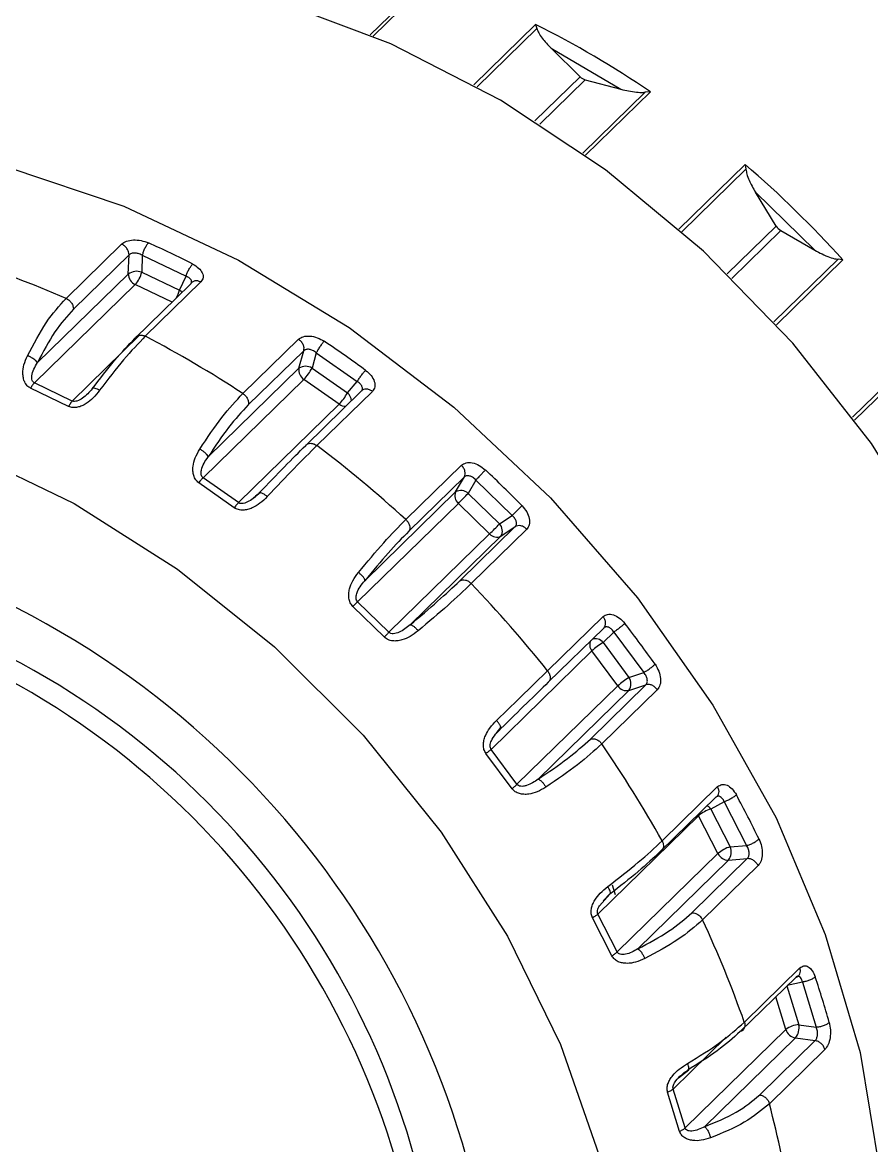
# Model space of a CAD drawing. Header units: millimetres. Extents: x 0 to 279, y 0 to 216.
# Drawn here: x 189.372 to 190.799, y 89.962 to 91.848 of the extents above; entities that cross this region are included whole.
import ezdxf

# ---------------------------------------------------------------- set-up
doc = ezdxf.new("R2010")
doc.units = ezdxf.units.MM

msp = doc.modelspace()

# ---------------------------------------------------------------- linework, layer by layer
at = {"color": 8, "linetype": 'Continuous', "lineweight": 25}
for p, q in [((190.0489, 91.9177), (189.9564, 91.8273)), ((190.0579, 91.9198), (189.9612, 91.8253)), ((190.1303, 91.7434), (190.2342, 91.8448)), ((190.1363, 91.7401), (190.2365, 91.8379)), ((190.309, 91.7571), (190.2328, 91.6827)), ((190.2414, 91.6772), (190.3178, 91.7519)), ((190.4185, 91.7311), (190.3134, 91.6286)), ((190.4274, 91.7314), (190.3184, 91.6251)), ((190.4751, 91.5011), (190.5864, 91.6097)), ((190.4802, 91.4966), (190.5877, 91.6016)), ((190.6388, 91.5062), (190.5565, 91.4258)), ((190.564, 91.4184), (190.6463, 91.4988)), ((190.7425, 91.4505), (190.6346, 91.3451)), ((190.7508, 91.4493), (190.6391, 91.3402)), ((189.6235, 91.3784), (189.5614, 91.4081)), ((189.4557, 91.2124), (189.5689, 91.3229)), ((190.7668, 91.1851), (190.877, 91.2926)), ((190.7705, 91.1801), (190.8768, 91.2839)), ((190.5083, 90.5157), (190.5074, 90.5177)), ((190.6567, 90.23), (190.6767, 90.1649)), ((190.6826, 90.2366), (190.6572, 90.2305)), ((190.6549, 90.1567), (190.638, 90.2117)), ((190.5545, 90.1437), (190.4655, 90.0568))]:
    msp.add_line(p, q, dxfattribs=at)
at = {"color": 7, "linetype": 'Continuous', "lineweight": 25}
for p, q in [((190.2342, 91.8448), (190.2365, 91.8379)), ((190.309, 91.7571), (190.2607, 91.8048)), ((190.2607, 91.8048), (190.3778, 91.736)), ((190.3178, 91.7519), (190.3778, 91.736)), ((190.4274, 91.7314), (190.4185, 91.7311)), ((190.5864, 91.6097), (190.5877, 91.6016)), ((190.6388, 91.5062), (190.6039, 91.563)), ((190.6039, 91.563), (190.7035, 91.4657)), ((190.6463, 91.4988), (190.7035, 91.4657)), ((189.4453, 91.3848), (189.5386, 91.4759)), ((189.4576, 91.3668), (189.551, 91.4579)), ((189.5498, 91.4257), (189.551, 91.4579)), ((189.5733, 91.4571), (189.5723, 91.4288)), ((189.5733, 91.4571), (189.6469, 91.4219)), ((190.7508, 91.4493), (190.7425, 91.4505)), ((189.5723, 91.4288), (189.6359, 91.3984)), ((189.5614, 91.4081), (189.3921, 91.2428)), ((189.5498, 91.4257), (189.3972, 91.2768)), ((189.6543, 91.4085), (189.561, 91.3174)), ((189.6717, 91.4123), (189.5784, 91.3212)), ((189.6359, 91.3984), (189.6469, 91.4219)), ((189.656, 91.411), (189.6567, 91.4116)), ((189.7424, 91.2249), (189.8358, 91.316)), ((189.7514, 91.2057), (189.8447, 91.2968)), ((189.8366, 91.2675), (189.8447, 91.2968)), ((189.8658, 91.2935), (189.8587, 91.2677)), ((189.8658, 91.2935), (189.9345, 91.2451)), ((189.8366, 91.2675), (189.684, 91.1185)), ((189.8587, 91.2677), (189.9181, 91.226)), ((189.4557, 91.2124), (189.3921, 91.2428)), ((189.8449, 91.2487), (189.6756, 91.0834)), ((189.9043, 91.2069), (189.8449, 91.2487)), ((189.9181, 91.226), (189.9345, 91.2451)), ((189.4496, 91.2033), (189.3856, 91.2339)), ((189.9413, 91.2289), (189.8479, 91.1378)), ((189.9601, 91.2286), (189.8668, 91.1375)), ((189.9426, 91.2308), (189.9432, 91.2307)), ((189.735, 91.0417), (189.9043, 91.2069)), ((190.0161, 91.0133), (190.1095, 91.1044)), ((189.728, 91.033), (189.6682, 91.0751)), ((189.735, 91.0417), (189.6756, 91.0834)), ((190.0213, 90.9937), (190.1146, 91.0848)), ((190.0999, 91.0596), (190.1146, 91.0848)), ((190.1338, 91.0795), (190.1209, 91.0573)), ((190.1338, 91.0795), (190.1947, 91.02)), ((189.7718, 91.0587), (189.7605, 91.0495)), ((190.0999, 91.0596), (189.9473, 90.9106)), ((190.1209, 91.0573), (190.1735, 91.006)), ((190.1045, 91.0405), (189.9351, 90.8752)), ((190.1571, 90.9892), (190.1045, 91.0405)), ((190.1735, 91.006), (190.1947, 91.02)), ((190.2001, 91.0014), (190.1068, 90.9103)), ((190.2196, 90.997), (190.1262, 90.9059)), ((190.176, 90.9853), (190.2001, 91.0014)), ((189.9878, 90.8239), (190.1571, 90.9892)), ((190.0234, 90.8364), (190.176, 90.9853)), ((189.9801, 90.8158), (189.9271, 90.8675)), ((189.9878, 90.8239), (189.9351, 90.8752)), ((190.2544, 90.7592), (190.3478, 90.8503)), ((190.2555, 90.74), (190.3489, 90.8311)), ((190.3657, 90.8243), (190.3476, 90.8068)), ((190.3503, 90.8329), (190.3506, 90.8323)), ((190.3657, 90.8243), (190.4161, 90.7564)), ((190.3476, 90.8068), (190.3911, 90.7481)), ((190.3289, 90.7926), (190.1595, 90.6273)), ((190.3724, 90.7339), (190.3289, 90.7926)), ((190.3911, 90.7481), (190.4161, 90.7564)), ((190.203, 90.5686), (190.3724, 90.7339)), ((190.4196, 90.7358), (190.3263, 90.6447)), ((190.3912, 90.7263), (190.4196, 90.7358)), ((190.2385, 90.5773), (190.3912, 90.7263)), ((190.4388, 90.7275), (190.3455, 90.6364)), ((190.1678, 90.6537), (190.176, 90.6641)), ((190.1947, 90.5612), (190.1508, 90.6203)), ((190.203, 90.5686), (190.1595, 90.6273)), ((190.4469, 90.4736), (190.5402, 90.5647)), ((190.4439, 90.4558), (190.5373, 90.5469)), ((190.54, 90.549), (190.5396, 90.5483)), ((190.5514, 90.5392), (190.5288, 90.527)), ((190.5288, 90.527), (190.5613, 90.4636)), ((190.5514, 90.5392), (190.589, 90.4658)), ((190.5083, 90.5157), (190.3389, 90.3505)), ((190.5408, 90.4523), (190.5083, 90.5157)), ((190.5613, 90.4636), (190.589, 90.4658)), ((190.3714, 90.287), (190.5408, 90.4523)), ((190.406, 90.2922), (190.5586, 90.4412)), ((190.5901, 90.4438), (190.4968, 90.3527)), ((190.6082, 90.432), (190.5149, 90.3409)), ((190.5586, 90.4412), (190.5901, 90.4438)), ((190.363, 90.3997), (190.3679, 90.3836)), ((190.3415, 90.3648), (190.3589, 90.384)), ((190.3477, 90.3732), (190.3602, 90.3856)), ((190.3625, 90.2805), (190.3297, 90.3444)), ((190.3714, 90.287), (190.3389, 90.3505)), ((190.5851, 90.1691), (190.6784, 90.2602)), ((190.5782, 90.1533), (190.6715, 90.2444)), ((190.6761, 90.2469), (190.6759, 90.2468)), ((190.6826, 90.2366), (190.7058, 90.161)), ((190.6767, 90.1649), (190.7058, 90.161)), ((190.4856, 89.9914), (190.6549, 90.1567)), ((190.5183, 89.9936), (190.671, 90.1426)), ((190.7042, 90.1381), (190.6109, 90.047)), ((190.671, 90.1426), (190.7042, 90.1381)), ((190.7205, 90.1233), (190.6271, 90.0322)), ((190.4743, 90.0756), (190.4916, 90.0893)), ((190.4762, 89.9857), (190.456, 90.0516)), ((190.4856, 89.9914), (190.4655, 90.0568))]:
    msp.add_line(p, q, dxfattribs=at)
at = {"color": 7, "linetype": 'Continuous', "lineweight": 25, "flags": 128}
for points in [[(191.1175, 90.2049), (191.1043, 90.3924), (191.0647, 90.5835), (190.9997, 90.7744), (190.9104, 90.9615), (190.7986, 91.141), (190.6664, 91.3096), (190.5165, 91.4638), (190.3518, 91.6008), (190.1754, 91.7178), (189.9908, 91.8125), (189.8017, 91.8832), (189.6115, 91.9284), (189.4242, 91.9473), (189.2433, 91.9395), (189.0723, 91.9052), (188.9146, 91.845), (188.7733, 91.76), (188.6772, 91.6787)], [(189.3457, 91.6055), (189.5422, 91.5394), (189.7351, 91.4489), (189.9212, 91.3358), (190.0969, 91.2019), (190.2592, 91.0498), (190.4053, 90.8821), (190.5324, 90.7018), (190.6384, 90.5122), (190.7212, 90.3165), (190.7796, 90.1184), (190.8123, 89.9213), (190.8189, 89.7288), (190.7992, 89.5443), (190.7536, 89.371), (190.6828, 89.2122), (190.5882, 89.0705), (190.5098, 88.9842)], [(188.2394, 91.1144), (188.3881, 91.1818), (188.5511, 91.2238), (188.7252, 91.2394), (188.9066, 91.2283), (189.0919, 91.1908), (189.2772, 91.1276), (189.4586, 91.0401), (189.6327, 90.9298), (189.7957, 90.7993), (189.9444, 90.651), (190.0757, 90.488), (190.187, 90.3137), (190.276, 90.1315), (190.3409, 89.9452), (190.3804, 89.7586), (190.3936, 89.5754), (190.3804, 89.3995), (190.3409, 89.2343), (190.276, 89.0833), (190.187, 88.9495), (190.0757, 88.8356)]]:
    msp.add_lwpolyline(points, dxfattribs=at)
at = {"color": 8, "linetype": 'Continuous', "lineweight": 25, "flags": 128}
msp.add_lwpolyline([(189.6402, 91.3947), (189.6384, 91.3965), (189.6359, 91.3984)], dxfattribs=at)
at = {"color": 7, "linetype": 'Continuous', "lineweight": 25}
for centre, radius, start, end in [((189.4821, 90.3416), 1.6809, 55.7796, 63.4213), ((190.3233, 91.7713), 0.0202, 224.8295, 254.3713), ((189.4063, 90.236), 1.811, 42.0624, 49.3332), ((190.6573, 91.5175), 0.0217, 211.6391, 239.7564), ((188.7859, 89.7125), 1.9374, 63.2437, 65.6806), ((188.7235, 89.7146), 1.8195, 66.6278, 72.3964), ((189.564, 91.4054), 0.0248, 70.6068, 125.024), ((189.5254, 91.4402), 0.0483, 318.3654, 346.4169), ((189.5698, 91.4263), 0.02, 181.5727, 245.3768), ((188.6302, 89.517), 2.0382, 56.9264, 62.2744), ((188.6954, 89.5557), 2.1186, 53.7338, 56.0297), ((189.8548, 91.2643), 0.0184, 170.0776, 237.6795), ((189.8478, 91.2501), 0.0207, 58.4145, 122.8755), ((189.7813, 91.3093), 0.0878, 316.3997, 331.7597), ((189.8407, 91.2675), 0.0878, 316.3997, 331.7597), ((188.5546, 89.4072), 2.1716, 47.6986, 52.8252), ((188.6466, 89.4946), 2.1969, 44.5773, 46.8183), ((190.1149, 91.0531), 0.0164, 156.7205, 230.3191), ((190.1089, 91.0446), 0.0175, 46.5996, 121.0692), ((189.6453, 91.5065), 0.6542, 314.5782, 316.6367), ((189.6979, 91.4552), 0.6542, 314.5782, 316.6367), ((190.1619, 90.9941), 0.0166, 327.9864, 45.6065), ((190.169, 90.9994), 0.0157, 220.5554, 296.3837), ((188.6798, 89.535), 1.4948, 0.763, 68.1916), ((188.5427, 89.3928), 2.1902, 38.5979, 43.6954), ((188.7245, 89.5794), 1.3556, 1.6698, 67.9483), ((188.6793, 89.5211), 2.1548, 35.431, 37.7011), ((188.6991, 89.5546), 1.3556, 1.6698, 67.9483), ((190.4097, 90.7053), 0.119, 121.4475, 132.7788), ((190.4532, 90.6466), 0.119, 121.4475, 132.7788), ((190.3748, 90.7372), 0.0196, 326.3353, 33.8375), ((190.3873, 90.7437), 0.0178, 213.1986, 282.4116), ((188.624, 89.4514), 2.0899, 29.2834, 34.5428), ((188.8098, 89.6007), 2.0018, 25.952, 28.3364), ((190.5448, 90.4736), 0.0558, 106.6116, 130.8661), ((190.5773, 90.4102), 0.0558, 106.6116, 130.8661), ((190.5585, 90.4608), 0.0196, 205.6507, 270.3769), ((190.5396, 90.4549), 0.0234, 324.2659, 21.7943), ((188.7996, 89.5402), 1.893, 19.4057, 25.024), ((189.0233, 89.6869), 1.7713, 15.7863, 18.3733), ((190.6783, 90.1276), 0.0374, 92.4442, 128.7717), ((190.6483, 90.1603), 0.0288, 322.0151, 9.1751), ((190.6745, 90.1629), 0.0206, 197.4861, 259.9868), ((189.0401, 89.6134), 1.6414, 8.6044, 14.7832)]:
    msp.add_arc(centre, radius, start, end, dxfattribs=at)
at = {"color": 8, "linetype": 'Continuous', "lineweight": 25}
for centre, radius, start, end in [((189.5855, 91.4112), 0.0519, 330.0829, 345.7697), ((189.9064, 91.2117), 0.0184, 3.3843, 50.6865), ((189.9144, 91.2204), 0.0169, 232.981, 272.9253), ((190.3398, 90.8024), 0.0146, 148.6599, 222.0889), ((190.3352, 90.7977), 0.0154, 35.9129, 112.8937), ((190.511, 90.5149), 0.0215, 34.2959, 56.5196)]:
    msp.add_arc(centre, radius, start, end, dxfattribs=at)
at = {"color": 7, "linetype": 'Continuous', "lineweight": 25}
for points, knots in [([(190.2365, 91.8379), (190.2374, 91.8355), (190.2408, 91.827), (190.2501, 91.8157), (190.2579, 91.8076), (190.2607, 91.8048)], [0, 0, 0, 0, 0.199569, 0.716122, 1, 1, 1, 1]), ([(190.3778, 91.736), (190.3863, 91.7341), (190.3981, 91.7314), (190.4125, 91.7305), (190.4173, 91.731), (190.4185, 91.7311)], [0, 0, 0, 0, 0.653569, 0.913498, 1, 1, 1, 1]), ([(190.5877, 91.6016), (190.5882, 91.5989), (190.5899, 91.5892), (190.5963, 91.576), (190.6019, 91.5664), (190.6039, 91.563)], [0, 0, 0, 0, 0.199569, 0.716122, 1, 1, 1, 1]), ([(189.5386, 91.4759), (189.5411, 91.4777), (189.5462, 91.4813), (189.5582, 91.4833), (189.5715, 91.4825), (189.5797, 91.4795), (189.5838, 91.478)], [0, 0, 0, 0, 0.248902, 0.498271, 0.748568, 1, 1, 1, 1]), ([(190.7035, 91.4657), (190.7116, 91.4614), (190.7229, 91.4554), (190.7367, 91.4511), (190.7414, 91.4506), (190.7425, 91.4505)], [0, 0, 0, 0, 0.653569, 0.913498, 1, 1, 1, 1]), ([(189.5733, 91.4571), (189.5722, 91.4577), (189.57, 91.4588), (189.5658, 91.4603), (189.5615, 91.461), (189.5577, 91.4608), (189.5549, 91.4603), (189.5526, 91.4593), (189.5515, 91.4584), (189.551, 91.4579)], [0, 0, 0, 0, 0.14631, 0.279252, 0.504411, 0.63196, 0.75689, 0.879474, 1, 1, 1, 1]), ([(189.6581, 91.4425), (189.6617, 91.4403), (189.6688, 91.436), (189.6749, 91.4275), (189.6765, 91.419), (189.6733, 91.4145), (189.6717, 91.4123)], [0, 0, 0, 0, 0.251435, 0.501736, 0.7511, 1, 1, 1, 1]), ([(189.6543, 91.4085), (189.6548, 91.409), (189.6557, 91.4101), (189.6563, 91.4118), (189.6562, 91.4137), (189.6553, 91.4162), (189.6532, 91.4185), (189.6501, 91.4206), (189.648, 91.4214), (189.6469, 91.4219)], [0, 0, 0, 0, 0.120543, 0.243132, 0.368053, 0.495582, 0.720779, 0.853714, 1, 1, 1, 1]), ([(189.3802, 91.2884), (189.3906, 91.308), (189.4113, 91.3472), (189.434, 91.3723), (189.4453, 91.3848)], [0, 0, 0, 0, 0.501516, 1, 1, 1, 1]), ([(189.4576, 91.3668), (189.447, 91.3551), (189.4259, 91.3316), (189.4067, 91.2951), (189.3972, 91.2768)], [0, 0, 0, 0, 0.499977, 1, 1, 1, 1]), ([(189.4892, 91.2328), (189.502, 91.2495), (189.5277, 91.283), (189.5499, 91.3059), (189.561, 91.3174)], [0, 0, 0, 0, 0.5000234, 1, 1, 1, 1]), ([(189.5784, 91.3212), (189.5666, 91.3089), (189.5428, 91.2844), (189.5154, 91.2484), (189.5017, 91.2304)], [0, 0, 0, 0, 0.498484, 1, 1, 1, 1]), ([(189.8358, 91.316), (189.8383, 91.3177), (189.8432, 91.3212), (189.8549, 91.322), (189.8677, 91.3193), (189.8754, 91.3149), (189.8792, 91.3127)], [0, 0, 0, 0, 0.248902, 0.498271, 0.748568, 1, 1, 1, 1]), ([(189.8658, 91.2935), (189.8648, 91.2943), (189.8628, 91.2958), (189.8588, 91.2979), (189.8549, 91.2991), (189.8512, 91.2993), (189.8486, 91.299), (189.8464, 91.2982), (189.8453, 91.2973), (189.8447, 91.2968)], [0, 0, 0, 0, 0.14631, 0.279252, 0.504411, 0.63196, 0.75689, 0.879474, 1, 1, 1, 1]), ([(189.3856, 91.2339), (189.3836, 91.2352), (189.3794, 91.2378), (189.3755, 91.2441), (189.3732, 91.2513), (189.3723, 91.2611), (189.374, 91.274), (189.3781, 91.2834), (189.3802, 91.2884)], [0, 0, 0, 0, 0.116183, 0.241861, 0.360661, 0.491251, 0.728082, 1, 1, 1, 1]), ([(189.3972, 91.2768), (189.3964, 91.2779), (189.3948, 91.2801), (189.3902, 91.2836), (189.3851, 91.2865), (189.3819, 91.2878), (189.3802, 91.2884)], [0, 0, 0, 0, 0.2796331, 0.5591074, 0.7793828, 1, 1, 1, 1]), ([(189.3921, 91.2428), (189.3913, 91.2433), (189.3897, 91.2445), (189.3876, 91.2485), (189.3874, 91.2604), (189.3929, 91.2697), (189.3972, 91.2768)], [0, 0, 0, 0, 0.067879, 0.14499, 0.346713, 1, 1, 1, 1]), ([(189.9487, 91.2639), (189.9519, 91.2611), (189.9585, 91.2554), (189.9639, 91.2453), (189.965, 91.2355), (189.9617, 91.2309), (189.9601, 91.2286)], [0, 0, 0, 0, 0.251436, 0.501736, 0.7511, 1, 1, 1, 1]), ([(189.3921, 91.2428), (189.3916, 91.2423), (189.3905, 91.2412), (189.3888, 91.2391), (189.3871, 91.2366), (189.3861, 91.2348), (189.3856, 91.2339)], [0, 0, 0, 0, 0.249955, 0.5, 0.750045, 1, 1, 1, 1]), ([(189.9413, 91.2289), (189.9417, 91.2294), (189.9426, 91.2305), (189.9433, 91.2324), (189.9433, 91.2346), (189.9425, 91.2375), (189.9405, 91.2404), (189.9376, 91.2432), (189.9356, 91.2445), (189.9345, 91.2451)], [0, 0, 0, 0, 0.120543, 0.243132, 0.368053, 0.495582, 0.720779, 0.853714, 1, 1, 1, 1]), ([(189.5017, 91.2304), (189.4982, 91.226), (189.4917, 91.2178), (189.4812, 91.2091), (189.4721, 91.204), (189.4644, 91.2017), (189.4567, 91.2009), (189.4519, 91.2025), (189.4496, 91.2033)], [0, 0, 0, 0, 0.271888, 0.508743, 0.639286, 0.758136, 0.883792, 1, 1, 1, 1]), ([(189.4892, 91.2328), (189.4843, 91.2273), (189.4773, 91.2194), (189.4659, 91.2126), (189.4602, 91.2116), (189.4575, 91.2118), (189.4563, 91.2122), (189.4557, 91.2124)], [0, 0, 0, 0, 0.571002, 0.819353, 0.911961, 0.957342, 1, 1, 1, 1]), ([(189.4892, 91.2328), (189.4894, 91.2334), (189.49, 91.2347), (189.4933, 91.2344), (189.4973, 91.2329), (189.5002, 91.2312), (189.5017, 91.2304)], [0, 0, 0, 0, 0.279633, 0.559107, 0.779383, 1, 1, 1, 1]), ([(189.67, 91.1316), (189.6825, 91.1504), (189.7075, 91.1878), (189.7308, 91.2126), (189.7424, 91.2249)], [0, 0, 0, 0, 0.501516, 1, 1, 1, 1]), ([(189.4557, 91.2124), (189.4552, 91.2119), (189.4542, 91.2108), (189.4527, 91.2086), (189.4511, 91.2061), (189.4501, 91.2042), (189.4496, 91.2033)], [0, 0, 0, 0, 0.249996, 0.499991, 0.749971, 1, 1, 1, 1]), ([(189.7514, 91.2057), (189.7405, 91.1941), (189.7187, 91.1709), (189.6955, 91.136), (189.684, 91.1185)], [0, 0, 0, 0, 0.4999766, 1, 1, 1, 1]), ([(189.6682, 91.0751), (189.6664, 91.0767), (189.6626, 91.0801), (189.6595, 91.0871), (189.6581, 91.0948), (189.6586, 91.1049), (189.662, 91.1178), (189.6672, 91.1268), (189.67, 91.1316)], [0, 0, 0, 0, 0.116749, 0.241492, 0.359214, 0.490782, 0.725952, 1, 1, 1, 1]), ([(189.684, 91.1185), (189.6835, 91.1195), (189.6827, 91.1216), (189.679, 91.1254), (189.6746, 91.1289), (189.6715, 91.1307), (189.67, 91.1316)], [0, 0, 0, 0, 0.279633, 0.559107, 0.779383, 1, 1, 1, 1]), ([(189.7699, 91.0581), (189.7845, 91.0734), (189.8138, 91.104), (189.8366, 91.1266), (189.8479, 91.1378)], [0, 0, 0, 0, 0.500023, 1, 1, 1, 1]), ([(189.8668, 91.1375), (189.8546, 91.1255), (189.8303, 91.1014), (189.7991, 91.0684), (189.7834, 91.0519)], [0, 0, 0, 0, 0.4984838, 1, 1, 1, 1]), ([(189.6756, 91.0834), (189.6748, 91.0841), (189.6733, 91.0856), (189.6717, 91.0902), (189.6728, 91.1026), (189.6791, 91.1116), (189.684, 91.1185)], [0, 0, 0, 0, 0.067879, 0.14499, 0.346713, 1, 1, 1, 1]), ([(190.1095, 91.1044), (190.1119, 91.106), (190.1168, 91.1093), (190.1278, 91.1091), (190.1396, 91.1049), (190.1465, 91.0993), (190.15, 91.0965)], [0, 0, 0, 0, 0.248902, 0.498271, 0.748568, 1, 1, 1, 1]), ([(190.1338, 91.0795), (190.133, 91.0804), (190.1313, 91.0822), (190.1278, 91.0848), (190.1242, 91.0864), (190.1208, 91.087), (190.1184, 91.0868), (190.1163, 91.0862), (190.1152, 91.0853), (190.1146, 91.0848)], [0, 0, 0, 0, 0.14631, 0.279252, 0.504411, 0.63196, 0.75689, 0.879474, 1, 1, 1, 1]), ([(189.6756, 91.0834), (189.675, 91.0829), (189.6739, 91.0819), (189.6721, 91.0799), (189.6701, 91.0776), (189.6688, 91.0759), (189.6682, 91.0751)], [0, 0, 0, 0, 0.249955, 0.5, 0.750045, 1, 1, 1, 1]), ([(189.7834, 91.0519), (189.7794, 91.0479), (189.7719, 91.0406), (189.7603, 91.0335), (189.7505, 91.0299), (189.7426, 91.0288), (189.7348, 91.0294), (189.7302, 91.0318), (189.728, 91.033)], [0, 0, 0, 0, 0.271889, 0.508742, 0.639285, 0.758136, 0.883791, 1, 1, 1, 1]), ([(189.7699, 91.0581), (189.7646, 91.053), (189.757, 91.0457), (189.7451, 91.0404), (189.7393, 91.0401), (189.7366, 91.0407), (189.7355, 91.0414), (189.735, 91.0417)], [0, 0, 0, 0, 0.570908, 0.811735, 0.914102, 0.95855, 1, 1, 1, 1]), ([(189.7699, 91.0581), (189.7705, 91.0584), (189.7716, 91.0591), (189.7752, 91.0577), (189.7793, 91.0552), (189.782, 91.053), (189.7834, 91.0519)], [0, 0, 0, 0, 0.279633, 0.559107, 0.779383, 1, 1, 1, 1]), ([(189.735, 91.0417), (189.7345, 91.0411), (189.7334, 91.04), (189.7317, 91.0379), (189.7299, 91.0356), (189.7287, 91.0338), (189.728, 91.033)], [0, 0, 0, 0, 0.249996, 0.499991, 0.749971, 1, 1, 1, 1]), ([(190.2115, 91.0365), (190.2143, 91.0331), (190.22, 91.0264), (190.2243, 91.0148), (190.2246, 91.0041), (190.2213, 90.9993), (190.2196, 90.997)], [0, 0, 0, 0, 0.251436, 0.501736, 0.7511, 1, 1, 1, 1]), ([(189.9366, 90.9245), (189.9512, 90.9419), (189.9802, 90.9768), (190.0042, 91.0012), (190.0161, 91.0133)], [0, 0, 0, 0, 0.501516, 1, 1, 1, 1]), ([(190.2001, 91.0014), (190.2006, 91.0019), (190.2015, 91.0029), (190.2022, 91.005), (190.2024, 91.0074), (190.2018, 91.0107), (190.2001, 91.0142), (190.1975, 91.0175), (190.1957, 91.0192), (190.1947, 91.02)], [0, 0, 0, 0, 0.120543, 0.243131, 0.368053, 0.495582, 0.720779, 0.853714, 1, 1, 1, 1]), ([(190.0213, 90.9937), (190.0101, 90.9823), (189.9877, 90.9595), (189.9608, 90.9269), (189.9473, 90.9106)], [0, 0, 0, 0, 0.499977, 1, 1, 1, 1]), ([(189.9271, 90.8675), (189.9255, 90.8695), (189.9222, 90.8735), (189.9202, 90.881), (189.92, 90.889), (189.9218, 90.8991), (189.927, 90.9116), (189.9332, 90.92), (189.9366, 90.9245)], [0, 0, 0, 0, 0.116749, 0.241491, 0.359213, 0.490782, 0.725952, 1, 1, 1, 1]), ([(189.9473, 90.9106), (189.9472, 90.9115), (189.9471, 90.9132), (189.9444, 90.9171), (189.9407, 90.921), (189.938, 90.9233), (189.9366, 90.9245)], [0, 0, 0, 0, 0.279633, 0.559107, 0.779383, 1, 1, 1, 1]), ([(189.9351, 90.8752), (189.9345, 90.876), (189.9332, 90.8778), (189.9322, 90.8827), (189.9348, 90.8955), (189.9419, 90.9041), (189.9473, 90.9106)], [0, 0, 0, 0, 0.067879, 0.14499, 0.346713, 1, 1, 1, 1]), ([(190.0234, 90.8364), (190.0396, 90.85), (190.0719, 90.8773), (190.0952, 90.8993), (190.1068, 90.9103)], [0, 0, 0, 0, 0.500023, 1, 1, 1, 1]), ([(190.1262, 90.9059), (190.1139, 90.8941), (190.089, 90.8706), (190.0544, 90.8412), (190.0371, 90.8265)], [0, 0, 0, 0, 0.498484, 1, 1, 1, 1]), ([(189.9351, 90.8752), (189.9346, 90.8747), (189.9335, 90.8737), (189.9315, 90.8718), (189.9293, 90.8698), (189.9278, 90.8683), (189.9271, 90.8675)], [0, 0, 0, 0, 0.249955, 0.5, 0.750045, 1, 1, 1, 1]), ([(190.3478, 90.8503), (190.3501, 90.8518), (190.3549, 90.855), (190.3649, 90.8539), (190.3754, 90.8486), (190.3813, 90.8421), (190.3842, 90.8388)], [0, 0, 0, 0, 0.248902, 0.498271, 0.748568, 1, 1, 1, 1]), ([(190.0371, 90.8265), (190.0326, 90.823), (190.0243, 90.8167), (190.0119, 90.8113), (190.0018, 90.8092), (189.9938, 90.8093), (189.9862, 90.8111), (189.982, 90.8143), (189.9801, 90.8158)], [0, 0, 0, 0, 0.271889, 0.508742, 0.639285, 0.758136, 0.883791, 1, 1, 1, 1]), ([(189.9878, 90.8239), (189.9872, 90.8234), (189.9862, 90.8223), (189.9843, 90.8203), (189.9823, 90.8181), (189.9808, 90.8166), (189.9801, 90.8158)], [0, 0, 0, 0, 0.249996, 0.499991, 0.749972, 1, 1, 1, 1]), ([(190.0234, 90.8364), (190.0177, 90.8317), (190.0095, 90.8251), (189.9973, 90.8211), (189.9917, 90.8217), (189.9892, 90.8228), (189.9882, 90.8235), (189.9878, 90.8239)], [0, 0, 0, 0, 0.570833, 0.818406, 0.91675, 0.959536, 1, 1, 1, 1]), ([(190.0234, 90.8364), (190.0242, 90.8364), (190.0258, 90.8364), (190.0296, 90.8339), (190.0335, 90.8305), (190.0359, 90.8278), (190.0371, 90.8265)], [0, 0, 0, 0, 0.279633, 0.559107, 0.779383, 1, 1, 1, 1]), ([(190.3657, 90.8243), (190.365, 90.8254), (190.3637, 90.8274), (190.3608, 90.8303), (190.3577, 90.8322), (190.3547, 90.8331), (190.3525, 90.833), (190.3505, 90.8324), (190.3494, 90.8316), (190.3489, 90.8311)], [0, 0, 0, 0, 0.1463101, 0.279252, 0.5044113, 0.6319601, 0.7568901, 0.8794738, 1, 1, 1, 1]), ([(190.4351, 90.7703), (190.4374, 90.7664), (190.442, 90.7588), (190.4448, 90.7462), (190.4441, 90.7348), (190.4406, 90.7299), (190.4388, 90.7275)], [0, 0, 0, 0, 0.251436, 0.501736, 0.7511, 1, 1, 1, 1]), ([(190.1686, 90.676), (190.185, 90.6918), (190.2177, 90.7234), (190.2422, 90.7473), (190.2544, 90.7592)], [0, 0, 0, 0, 0.501516, 1, 1, 1, 1]), ([(190.4196, 90.7358), (190.4201, 90.7363), (190.421, 90.7374), (190.4218, 90.7396), (190.4222, 90.7421), (190.4219, 90.7457), (190.4206, 90.7496), (190.4185, 90.7535), (190.4169, 90.7554), (190.4161, 90.7564)], [0, 0, 0, 0, 0.120543, 0.243131, 0.368053, 0.495582, 0.720779, 0.853714, 1, 1, 1, 1]), ([(190.2555, 90.74), (190.2441, 90.7288), (190.2212, 90.7065), (190.1908, 90.6769), (190.1756, 90.6621)], [0, 0, 0, 0, 0.499977, 1, 1, 1, 1]), ([(190.1508, 90.6203), (190.1496, 90.6225), (190.147, 90.627), (190.1462, 90.6348), (190.1472, 90.6427), (190.1505, 90.6525), (190.1574, 90.6643), (190.1646, 90.6719), (190.1686, 90.676)], [0, 0, 0, 0, 0.1167489, 0.2414913, 0.3592133, 0.4907817, 0.725952, 1, 1, 1, 1]), ([(190.1756, 90.6621), (190.1759, 90.6628), (190.1764, 90.6641), (190.1747, 90.6678), (190.172, 90.672), (190.1697, 90.6746), (190.1686, 90.676)], [0, 0, 0, 0, 0.279633, 0.559107, 0.779383, 1, 1, 1, 1]), ([(190.1595, 90.6273), (190.1591, 90.6282), (190.158, 90.6301), (190.1577, 90.6353), (190.1618, 90.648), (190.1696, 90.656), (190.1756, 90.6621)], [0, 0, 0, 0, 0.067879, 0.14499, 0.346713, 1, 1, 1, 1]), ([(190.2385, 90.5773), (190.256, 90.5891), (190.2908, 90.6126), (190.3145, 90.634), (190.3263, 90.6447)], [0, 0, 0, 0, 0.5000234, 1, 1, 1, 1]), ([(190.3455, 90.6364), (190.3329, 90.625), (190.3077, 90.602), (190.2704, 90.5767), (190.2516, 90.564)], [0, 0, 0, 0, 0.498484, 1, 1, 1, 1]), ([(190.1595, 90.6273), (190.159, 90.6268), (190.1579, 90.6258), (190.1557, 90.6241), (190.1534, 90.6222), (190.1517, 90.621), (190.1508, 90.6203)], [0, 0, 0, 0, 0.249955, 0.5, 0.750045, 1, 1, 1, 1]), ([(190.2385, 90.5773), (190.2325, 90.5731), (190.2249, 90.5679), (190.2143, 90.5653), (190.2096, 90.5651), (190.2063, 90.566), (190.2042, 90.5674), (190.2034, 90.5682), (190.203, 90.5686)], [0, 0, 0, 0, 0.57425, 0.714241, 0.828287, 0.920718, 0.961361, 1, 1, 1, 1]), ([(190.2385, 90.5773), (190.2395, 90.577), (190.2415, 90.5763), (190.2452, 90.5728), (190.2488, 90.5685), (190.2507, 90.5655), (190.2516, 90.564)], [0, 0, 0, 0, 0.279633, 0.559107, 0.779383, 1, 1, 1, 1]), ([(190.203, 90.5686), (190.2025, 90.5681), (190.2015, 90.567), (190.1994, 90.5652), (190.1972, 90.5632), (190.1955, 90.5619), (190.1947, 90.5612)], [0, 0, 0, 0, 0.249996, 0.499991, 0.749972, 1, 1, 1, 1]), ([(190.2516, 90.564), (190.2468, 90.5611), (190.2379, 90.5558), (190.2249, 90.5521), (190.2148, 90.5515), (190.207, 90.5528), (190.1999, 90.5557), (190.1964, 90.5594), (190.1947, 90.5612)], [0, 0, 0, 0, 0.274021, 0.509212, 0.640733, 0.758507, 0.883224, 1, 1, 1, 1]), ([(190.5402, 90.5647), (190.5425, 90.5662), (190.5471, 90.5693), (190.556, 90.5677), (190.5649, 90.5615), (190.5694, 90.5544), (190.5717, 90.5509)], [0, 0, 0, 0, 0.248902, 0.498271, 0.748568, 1, 1, 1, 1]), ([(190.5514, 90.5392), (190.5509, 90.5403), (190.5499, 90.5425), (190.5477, 90.5456), (190.5452, 90.5477), (190.5427, 90.5486), (190.5407, 90.5487), (190.5388, 90.5482), (190.5378, 90.5473), (190.5373, 90.5469)], [0, 0, 0, 0, 0.14631, 0.279252, 0.504411, 0.63196, 0.75689, 0.879474, 1, 1, 1, 1]), ([(190.3557, 90.3969), (190.3736, 90.4109), (190.4094, 90.4387), (190.4344, 90.462), (190.4469, 90.4736)], [0, 0, 0, 0, 0.501516, 1, 1, 1, 1]), ([(190.5901, 90.4438), (190.5906, 90.4443), (190.5915, 90.4454), (190.5925, 90.4477), (190.5931, 90.4504), (190.5932, 90.4542), (190.5924, 90.4583), (190.5909, 90.4626), (190.5896, 90.4647), (190.589, 90.4658)], [0, 0, 0, 0, 0.120543, 0.243132, 0.368053, 0.495582, 0.720779, 0.853714, 1, 1, 1, 1]), ([(190.6097, 90.4767), (190.6113, 90.4727), (190.6146, 90.4645), (190.6157, 90.4513), (190.6137, 90.4394), (190.6101, 90.4344), (190.6082, 90.432)], [0, 0, 0, 0, 0.251436, 0.501736, 0.7511, 1, 1, 1, 1]), ([(190.4439, 90.4558), (190.4322, 90.4449), (190.4089, 90.423), (190.3756, 90.397), (190.3589, 90.384)], [0, 0, 0, 0, 0.499977, 1, 1, 1, 1]), ([(190.3297, 90.3444), (190.3289, 90.3466), (190.3272, 90.3514), (190.3277, 90.3592), (190.3299, 90.3669), (190.3347, 90.3761), (190.3432, 90.3868), (190.3513, 90.3934), (190.3557, 90.3969)], [0, 0, 0, 0, 0.116183, 0.241861, 0.360661, 0.491251, 0.728082, 1, 1, 1, 1]), ([(190.3589, 90.384), (190.3595, 90.3843), (190.3606, 90.385), (190.36, 90.3885), (190.3583, 90.3926), (190.3565, 90.3955), (190.3557, 90.3969)], [0, 0, 0, 0, 0.2796326, 0.5591073, 0.7793831, 1, 1, 1, 1]), ([(190.406, 90.2922), (190.4243, 90.302), (190.4609, 90.3215), (190.4848, 90.3423), (190.4968, 90.3527)], [0, 0, 0, 0, 0.5000234, 1, 1, 1, 1]), ([(190.3389, 90.3505), (190.3384, 90.35), (190.3372, 90.349), (190.335, 90.3475), (190.3325, 90.3459), (190.3307, 90.3449), (190.3297, 90.3444)], [0, 0, 0, 0, 0.249955, 0.5, 0.750045, 1, 1, 1, 1]), ([(190.5149, 90.3409), (190.5022, 90.3298), (190.4766, 90.3075), (190.4374, 90.2864), (190.4177, 90.2759)], [0, 0, 0, 0, 0.498484, 1, 1, 1, 1]), ([(190.3714, 90.287), (190.3709, 90.2865), (190.3698, 90.2855), (190.3677, 90.2838), (190.3652, 90.2821), (190.3634, 90.281), (190.3625, 90.2805)], [0, 0, 0, 0, 0.249996, 0.499991, 0.749971, 1, 1, 1, 1]), ([(190.4177, 90.2759), (190.4127, 90.2736), (190.4033, 90.2695), (190.3903, 90.2676), (190.3804, 90.2683), (190.3731, 90.2705), (190.3667, 90.2744), (190.3639, 90.2785), (190.3625, 90.2805)], [0, 0, 0, 0, 0.271888, 0.508742, 0.639285, 0.758136, 0.883791, 1, 1, 1, 1]), ([(190.406, 90.2922), (190.3994, 90.2884), (190.3914, 90.2837), (190.3808, 90.2825), (190.3767, 90.283), (190.3739, 90.2842), (190.3723, 90.2857), (190.3717, 90.2866), (190.3714, 90.287)], [0, 0, 0, 0, 0.60362, 0.732348, 0.838049, 0.924742, 0.963239, 1, 1, 1, 1]), ([(190.406, 90.2922), (190.407, 90.2916), (190.4092, 90.2902), (190.4127, 90.2857), (190.4157, 90.2808), (190.417, 90.2775), (190.4177, 90.2759)], [0, 0, 0, 0, 0.279633, 0.559107, 0.779383, 1, 1, 1, 1]), ([(190.6784, 90.2602), (190.6806, 90.2617), (190.685, 90.2648), (190.6926, 90.2628), (190.6996, 90.2563), (190.7027, 90.2489), (190.7043, 90.2452)], [0, 0, 0, 0, 0.248902, 0.498271, 0.748568, 1, 1, 1, 1]), ([(190.6826, 90.2366), (190.6823, 90.2378), (190.6818, 90.2399), (190.6803, 90.243), (190.6785, 90.2452), (190.6764, 90.2462), (190.6747, 90.2463), (190.6731, 90.2457), (190.672, 90.2449), (190.6715, 90.2444)], [0, 0, 0, 0, 0.14631, 0.279252, 0.504411, 0.63196, 0.75689, 0.879474, 1, 1, 1, 1]), ([(190.4897, 90.0996), (190.5089, 90.1115), (190.547, 90.1351), (190.5724, 90.1578), (190.5851, 90.1691)], [0, 0, 0, 0, 0.5015162, 1, 1, 1, 1]), ([(190.7278, 90.1688), (190.7286, 90.1646), (190.7304, 90.1563), (190.7295, 90.1428), (190.7262, 90.1308), (190.7224, 90.1258), (190.7205, 90.1233)], [0, 0, 0, 0, 0.251435, 0.501736, 0.7511, 1, 1, 1, 1]), ([(190.5782, 90.1533), (190.5663, 90.1427), (190.5426, 90.1215), (190.507, 90.0993), (190.4893, 90.0882)], [0, 0, 0, 0, 0.499977, 1, 1, 1, 1]), ([(190.7042, 90.1381), (190.7047, 90.1386), (190.7056, 90.1397), (190.7068, 90.1421), (190.7076, 90.1448), (190.7082, 90.1487), (190.708, 90.1531), (190.7071, 90.1575), (190.7063, 90.1598), (190.7058, 90.161)], [0, 0, 0, 0, 0.120543, 0.243132, 0.368053, 0.495582, 0.720779, 0.853714, 1, 1, 1, 1]), ([(190.456, 90.0516), (190.4556, 90.0539), (190.4547, 90.0587), (190.4565, 90.0662), (190.46, 90.0733), (190.4661, 90.0817), (190.4761, 90.0911), (190.4849, 90.0967), (190.4897, 90.0996)], [0, 0, 0, 0, 0.116749, 0.241492, 0.359214, 0.490782, 0.725952, 1, 1, 1, 1]), ([(190.4655, 90.0568), (190.4653, 90.0578), (190.465, 90.0598), (190.4663, 90.065), (190.4735, 90.0766), (190.4825, 90.0832), (190.4893, 90.0882)], [0, 0, 0, 0, 0.067879, 0.14499, 0.346713, 1, 1, 1, 1]), ([(190.4908, 90.0887), (190.491, 90.0887), (190.4914, 90.0887), (190.4914, 90.0891), (190.4914, 90.0893)], [0, 0, 0, 0, 0.603079, 1, 1, 1, 1]), ([(190.4655, 90.0568), (190.4649, 90.0564), (190.4638, 90.0554), (190.4615, 90.054), (190.4589, 90.0527), (190.4569, 90.052), (190.456, 90.0516)], [0, 0, 0, 0, 0.249955, 0.5, 0.750045, 1, 1, 1, 1]), ([(190.5183, 89.9936), (190.5371, 90.0014), (190.5748, 90.0168), (190.5988, 90.0369), (190.6109, 90.047)], [0, 0, 0, 0, 0.500023, 1, 1, 1, 1]), ([(190.6271, 90.0322), (190.6143, 90.0214), (190.5886, 89.9998), (190.5483, 89.9831), (190.5281, 89.9748)], [0, 0, 0, 0, 0.498484, 1, 1, 1, 1]), ([(190.5183, 89.9936), (190.5113, 89.9901), (190.503, 89.986), (190.4928, 89.9862), (190.4895, 89.9871), (190.4873, 89.9886), (190.4861, 89.9901), (190.4857, 89.991), (190.4856, 89.9914)], [0, 0, 0, 0, 0.633437, 0.750887, 0.848181, 0.928997, 0.965242, 1, 1, 1, 1]), ([(190.5183, 89.9936), (190.5195, 89.9926), (190.5217, 89.9905), (190.5247, 89.9853), (190.5269, 89.9798), (190.5277, 89.9765), (190.5281, 89.9748)], [0, 0, 0, 0, 0.279633, 0.559107, 0.779383, 1, 1, 1, 1]), ([(190.4856, 89.9914), (190.485, 89.9909), (190.4839, 89.9899), (190.4817, 89.9884), (190.4791, 89.9869), (190.4772, 89.9861), (190.4762, 89.9857)], [0, 0, 0, 0, 0.249996, 0.499991, 0.749971, 1, 1, 1, 1]), ([(190.5281, 89.9748), (190.5229, 89.9732), (190.5133, 89.9702), (190.5006, 89.9698), (190.4913, 89.9717), (190.4847, 89.9748), (190.4791, 89.9793), (190.4772, 89.9836), (190.4762, 89.9857)], [0, 0, 0, 0, 0.2718879, 0.5087426, 0.6392857, 0.7581365, 0.8837915, 1, 1, 1, 1])]:
    msp.add_open_spline(points, degree=3, knots=knots, dxfattribs=at)
for points in [[(189.551, 91.4579), (189.5508, 91.4597), (189.5506, 91.4632), (189.5478, 91.4685), (189.5438, 91.4731), (189.5403, 91.4749), (189.5386, 91.4759)], [(189.5838, 91.478), (189.5827, 91.4768), (189.5806, 91.4744), (189.5774, 91.4688), (189.5747, 91.4626), (189.5738, 91.4589), (189.5733, 91.4571)], [(189.6469, 91.4219), (189.6475, 91.4237), (189.6486, 91.4273), (189.6516, 91.4334), (189.6549, 91.4389), (189.6571, 91.4413), (189.6581, 91.4425)], [(189.6717, 91.4123), (189.67, 91.413), (189.6665, 91.4145), (189.6613, 91.4143), (189.6569, 91.4124), (189.6552, 91.4098), (189.6543, 91.4085)], [(189.4453, 91.3848), (189.447, 91.3838), (189.4504, 91.382), (189.4545, 91.3774), (189.4572, 91.3721), (189.4575, 91.3686), (189.4576, 91.3668)], [(189.561, 91.3174), (189.5618, 91.3187), (189.5635, 91.3213), (189.5679, 91.3232), (189.5731, 91.3234), (189.5766, 91.3219), (189.5784, 91.3212)], [(189.8447, 91.2968), (189.845, 91.2985), (189.8455, 91.3018), (189.8438, 91.3072), (189.8405, 91.3124), (189.8374, 91.3148), (189.8358, 91.316)], [(189.8792, 91.3127), (189.8781, 91.3116), (189.8759, 91.3092), (189.872, 91.304), (189.8684, 91.2984), (189.8667, 91.2951), (189.8658, 91.2935)], [(189.9345, 91.2451), (189.9355, 91.2467), (189.9374, 91.2499), (189.9413, 91.2553), (189.9453, 91.2604), (189.9475, 91.2627), (189.9487, 91.2639)], [(189.7424, 91.2249), (189.744, 91.2237), (189.7472, 91.2213), (189.7504, 91.2161), (189.7521, 91.2107), (189.7516, 91.2074), (189.7514, 91.2057)], [(189.9601, 91.2286), (189.9584, 91.2296), (189.9551, 91.2318), (189.9497, 91.2327), (189.9447, 91.232), (189.9424, 91.2299), (189.9413, 91.2289)], [(189.8479, 91.1378), (189.8491, 91.1388), (189.8514, 91.1409), (189.8564, 91.1416), (189.8618, 91.1407), (189.8651, 91.1385), (189.8668, 91.1375)], [(190.1146, 91.0848), (190.1152, 91.0863), (190.1164, 91.0892), (190.1159, 91.0946), (190.1136, 91.1), (190.1109, 91.1029), (190.1095, 91.1044)], [(190.15, 91.0965), (190.1488, 91.0954), (190.1465, 91.0931), (190.142, 91.0884), (190.1375, 91.0835), (190.1351, 91.0808), (190.1338, 91.0795)], [(190.1947, 91.02), (190.196, 91.0213), (190.1986, 91.0239), (190.2034, 91.0286), (190.208, 91.0331), (190.2103, 91.0354), (190.2115, 91.0365)], [(190.0161, 91.0133), (190.0175, 91.0118), (190.0203, 91.0089), (190.0225, 91.0035), (190.0231, 90.9981), (190.0219, 90.9952), (190.0213, 90.9937)], [(190.2196, 90.997), (190.2181, 90.9983), (190.2151, 91.001), (190.2097, 91.003), (190.2044, 91.0034), (190.2015, 91.002), (190.2001, 91.0014)], [(190.1068, 90.9103), (190.1082, 90.9109), (190.111, 90.9123), (190.1163, 90.9119), (190.1217, 90.9099), (190.1247, 90.9072), (190.1262, 90.9059)], [(190.3489, 90.8311), (190.3498, 90.8323), (190.3517, 90.8348), (190.3523, 90.8398), (190.3511, 90.8453), (190.3489, 90.8486), (190.3478, 90.8503)], [(190.3842, 90.8388), (190.383, 90.8377), (190.3807, 90.8355), (190.3756, 90.8314), (190.3703, 90.8274), (190.3673, 90.8253), (190.3657, 90.8243)], [(190.4161, 90.7564), (190.4177, 90.7574), (190.4209, 90.7592), (190.4264, 90.763), (190.4315, 90.767), (190.4339, 90.7692), (190.4351, 90.7703)], [(190.2544, 90.7592), (190.2555, 90.7575), (190.2578, 90.7542), (190.2589, 90.7487), (190.2584, 90.7437), (190.2565, 90.7412), (190.2555, 90.74)], [(190.4388, 90.7275), (190.4376, 90.729), (190.435, 90.7322), (190.4299, 90.7352), (190.4244, 90.7367), (190.4212, 90.7361), (190.4196, 90.7358)], [(190.3263, 90.6447), (190.3279, 90.645), (190.3311, 90.6456), (190.3365, 90.6441), (190.3417, 90.6411), (190.3442, 90.638), (190.3455, 90.6364)], [(190.5373, 90.5469), (190.5385, 90.5478), (190.541, 90.5496), (190.5426, 90.5541), (190.5426, 90.5594), (190.541, 90.5629), (190.5402, 90.5647)], [(190.5717, 90.5509), (190.5705, 90.5498), (190.5681, 90.5477), (190.5626, 90.5442), (190.5567, 90.5412), (190.5531, 90.5399), (190.5514, 90.5392)], [(190.4469, 90.4736), (190.4477, 90.4718), (190.4493, 90.4683), (190.4493, 90.463), (190.4476, 90.4585), (190.4452, 90.4567), (190.4439, 90.4558)], [(190.589, 90.4658), (190.5908, 90.4664), (190.5944, 90.4675), (190.6005, 90.4703), (190.6061, 90.4736), (190.6085, 90.4757), (190.6097, 90.4767)], [(190.6082, 90.432), (190.6073, 90.4337), (190.6053, 90.4371), (190.6006, 90.4411), (190.5953, 90.4436), (190.5918, 90.4437), (190.5901, 90.4438)], [(190.4968, 90.3527), (190.4985, 90.3526), (190.502, 90.3525), (190.5073, 90.35), (190.512, 90.346), (190.5139, 90.3426), (190.5149, 90.3409)], [(190.6715, 90.2444), (190.673, 90.245), (190.676, 90.2461), (190.6787, 90.25), (190.6798, 90.2548), (190.6789, 90.2584), (190.6784, 90.2602)], [(190.7043, 90.2452), (190.703, 90.2442), (190.7006, 90.2422), (190.6948, 90.2394), (190.6884, 90.2374), (190.6845, 90.2369), (190.6826, 90.2366)], [(190.5851, 90.1691), (190.5855, 90.1673), (190.5864, 90.1637), (190.5853, 90.1589), (190.5826, 90.155), (190.5797, 90.1539), (190.5782, 90.1533)], [(190.7058, 90.161), (190.7078, 90.1611), (190.7118, 90.1614), (190.7182, 90.1632), (190.7241, 90.1658), (190.7265, 90.1678), (190.7278, 90.1688)], [(190.7205, 90.1233), (190.7198, 90.1251), (190.7185, 90.1287), (190.7145, 90.1333), (190.7095, 90.1368), (190.706, 90.1377), (190.7042, 90.1381)], [(190.6109, 90.047), (190.6126, 90.0466), (190.6162, 90.0457), (190.6212, 90.0422), (190.6252, 90.0376), (190.6265, 90.034), (190.6271, 90.0322)]]:
    msp.add_open_spline(points, degree=3, dxfattribs=at)
at = {"color": 8, "linetype": 'Continuous', "lineweight": 25}
for points, knots in [([(190.3389, 90.3505), (190.3386, 90.3514), (190.3379, 90.3534), (190.3384, 90.3587), (190.3402, 90.3622), (190.3415, 90.3648)], [0, 0, 0, 0, 0.195778, 0.418184, 1, 1, 1, 1]), ([(190.4914, 90.0893), (190.4917, 90.09), (190.4922, 90.0913), (190.4914, 90.0952), (190.4903, 90.0982), (190.4897, 90.0996)], [0, 0, 0, 0, 0.349248, 0.674372, 1, 1, 1, 1])]:
    msp.add_open_spline(points, degree=3, knots=knots, dxfattribs=at)

doc.saveas('drawing.dxf')
